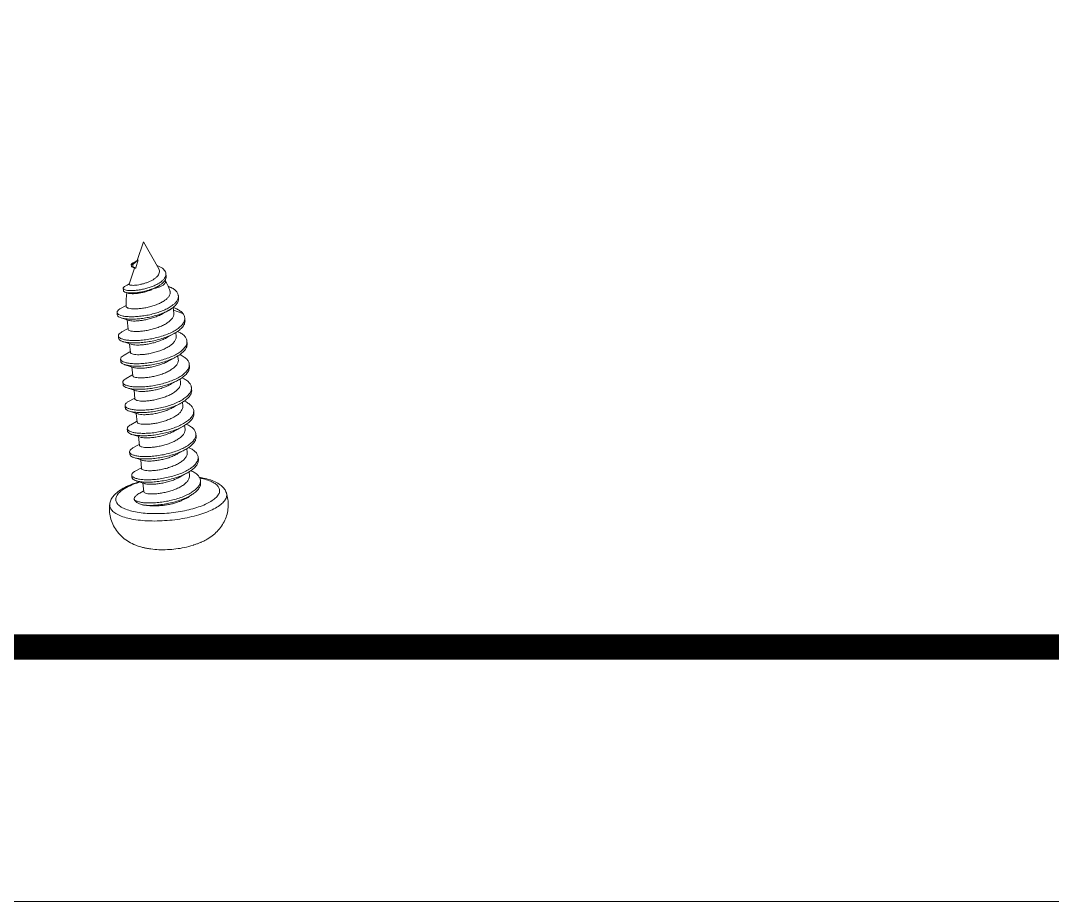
# Model space of a CAD drawing. Header units: millimetres. Extents: x 4688 to 5146, y 1130 to 1448.
# Drawn here: x 4896.44 to 4928.41, y 1129.88 to 1157.17 of the extents above; entities that cross this region are included whole.
import ezdxf

# ---------------------------------------------------------------- set-up
doc = ezdxf.new("R2010")
doc.units = ezdxf.units.MM
doc.header["$MEASUREMENT"] = 0
doc.layers.get('0').update_dxf_attribs({"linetype": 'CONTINUOUS'})
doc.layers.add('from', color=7, linetype='CONTINUOUS', lineweight=13)

# ---------------------------------------------------------------- blocks, each defined once
blk = doc.blocks.new('A$C39682073')
at = {"color": 7, "linetype": 'Continuous'}
for p, q in [((44.776, 12.806), (45.053, 13.63)), ((45.73, 12.437), (45.053, 13.63)), ((44.824, 12.832), (44.58, 12.623)), ((44.824, 12.832), (44.721, 12.474)), ((44.423, 11.756), (44.663, 12.468)), ((44.513, 12.637), (44.523, 12.532)), ((44.58, 12.623), (44.59, 12.518)), ((44.59, 12.518), (44.721, 12.474)), ((46.023, 11.92), (46.013, 11.937)), ((46.062, 12.117), (46.052, 12.222)), ((44.159, 11.575), (44.169, 11.469)), ((44.422, 11.748), (44.423, 11.756)), ((45.527, 11.563), (45.641, 11.626)), ((46.161, 11.633), (46.331, 11.579)), ((44.25, 11.402), (44.328, 11.375)), ((44.328, 11.375), (44.377, 11.357)), ((46.61, 11.141), (46.6, 11.246)), ((43.888, 10.505), (43.898, 10.399)), ((44.287, 10.811), (44.034, 10.672)), ((46.402, 10.471), (46.376, 10.737)), ((46.389, 10.6), (46.803, 10.455)), ((44.338, 10.176), (44.402, 10.155)), ((44.38, 9.758), (44.34, 10.176)), ((46.893, 10.162), (46.883, 10.267)), ((44.349, 9.781), (44.098, 9.642)), ((44.377, 9.797), (44.349, 9.781)), ((46.5, 9.444), (46.483, 9.618)), ((43.946, 9.466), (43.956, 9.361)), ((44.139, 9.218), (44.41, 9.13)), ((46.074, 9.384), (46.168, 9.437)), ((46.168, 9.437), (46.408, 9.57)), ((46.992, 9.135), (46.982, 9.24)), ((44.447, 8.754), (44.197, 8.615)), ((44.41, 9.13), (44.517, 9.094)), ((44.479, 8.731), (44.442, 9.119)), ((44.475, 8.769), (44.447, 8.754)), ((44.045, 8.439), (44.055, 8.334)), ((46.172, 8.357), (46.267, 8.41)), ((46.267, 8.41), (46.506, 8.543)), ((46.599, 8.416), (46.582, 8.588)), ((44.237, 8.191), (44.508, 8.103)), ((44.508, 8.103), (44.616, 8.067)), ((44.578, 7.704), (44.54, 8.092)), ((47.091, 8.107), (47.081, 8.212)), ((44.144, 7.412), (44.154, 7.307)), ((44.546, 7.726), (44.295, 7.587)), ((44.574, 7.742), (44.546, 7.726)), ((46.271, 7.33), (46.365, 7.382)), ((46.365, 7.382), (46.605, 7.515)), ((46.698, 7.389), (46.681, 7.562)), ((44.336, 7.163), (44.607, 7.075)), ((44.607, 7.075), (44.715, 7.04)), ((44.676, 6.677), (44.639, 7.065)), ((47.189, 7.08), (47.179, 7.185)), ((44.645, 6.699), (44.394, 6.56)), ((44.673, 6.715), (44.645, 6.699)), ((46.464, 6.355), (46.704, 6.488)), ((46.796, 6.362), (46.78, 6.535)), ((44.242, 6.385), (44.252, 6.28)), ((44.435, 6.136), (44.706, 6.048)), ((44.706, 6.048), (44.814, 6.012)), ((44.775, 5.649), (44.738, 6.037)), ((46.37, 6.302), (46.464, 6.355)), ((47.288, 6.053), (47.278, 6.158)), ((44.743, 5.672), (44.493, 5.533)), ((44.771, 5.687), (44.743, 5.672)), ((46.895, 5.335), (46.879, 5.505)), ((44.341, 5.357), (44.351, 5.252)), ((44.533, 5.109), (44.804, 5.021)), ((46.469, 5.275), (46.563, 5.328)), ((46.563, 5.328), (46.802, 5.461)), ((47.387, 5.026), (47.377, 5.131)), ((44.842, 4.644), (44.591, 4.506)), ((44.804, 5.021), (44.912, 4.985)), ((44.874, 4.622), (44.836, 5.01)), ((44.87, 4.66), (44.842, 4.644)), ((44.44, 4.33), (44.45, 4.225)), ((46.567, 4.248), (46.661, 4.301)), ((46.661, 4.301), (46.901, 4.433)), ((46.994, 4.307), (46.977, 4.48)), ((44.632, 4.082), (44.903, 3.994)), ((44.903, 3.994), (45.011, 3.958)), ((44.972, 3.595), (44.935, 3.983)), ((47.485, 3.998), (47.475, 4.103)), ((44.538, 3.303), (44.548, 3.198)), ((44.941, 3.617), (44.69, 3.478)), ((44.969, 3.633), (44.941, 3.617)), ((46.666, 3.22), (46.76, 3.273)), ((46.76, 3.273), (47, 3.406)), ((47.092, 3.28), (47.076, 3.454)), ((44.731, 3.054), (45.002, 2.966)), ((45.002, 2.966), (45.11, 2.93)), ((45.071, 2.568), (45.034, 2.956)), ((47.584, 2.971), (47.574, 3.076)), ((45.04, 2.59), (44.898, 2.511)), ((45.067, 2.606), (45.04, 2.59)), ((46.859, 2.246), (47.098, 2.379)), ((47.163, 2.527), (47.165, 2.528)), ((46.757, 2.189), (46.765, 2.193)), ((46.765, 2.193), (46.859, 2.246)), ((45.33, 0.043), (45.384, 0.034)), ((47.292, 0.211), (47.346, 0.232)), ((47.592, 0.325), (47.616, 0.336))]:
    blk.add_line(p, q, dxfattribs=at)
for points in [[(44.783, 12.81), (44.694, 12.752), (44.603, 12.696), (44.524, 12.65)], [(44.531, 12.525), (44.606, 12.493), (44.663, 12.468)], [(44.428, 11.771), (44.329, 11.716), (44.241, 11.667)], [(45.641, 11.626), (45.678, 11.648), (45.731, 11.68)], [(45.94, 10.466), (46.058, 10.534), (46.173, 10.599)], [(44.065, 10.267), (44.199, 10.223), (44.338, 10.176)]]:
    blk.add_lwpolyline(points, dxfattribs=at)
for centre, radius, start, end in [((45.619, 12.176), 0.464, 325.3161, 327.4496), ((43.646, 10.573), 2.732, 19.1067, 29.5357), ((45.753, 12.207), 0.302, 341.8946, 343.1491), ((44.527, 11.731), 0.107, 166.7518, 170.7097), ((44.537, 11.729), 0.117, 161.2579, 166.7212), ((47.04, 10.893), 2.756, 169.9306, 181.6992), ((47.051, 10.893), 2.767, 181.6908, 182.5694), ((45.715, 11.392), 0.925, 299.1442, 300.0195), ((46.622, 9.215), 0.362, 344.2362, 347.3072), ((47.125, 4.077), 0.351, 346.1084, 347.3047), ((45.732, -0.195), 3.317, 112.713, 114.3089), ((45.57, 0.384), 2.69, 114.2928, 116.1839), ((46.161, 3.892), 1.804, 289.285, 289.5618), ((46.512, 2.786), 2.687, 294.2574, 299.3439)]:
    blk.add_arc(centre, radius, start, end, dxfattribs=at)
for points, start_tangent, end_tangent in [([(44.791, 12.815), (44.782, 12.811)], (-0.92168, -0.38795), (-0.884804, -0.465964)), ([(44.824, 12.832), (44.791, 12.815)], (-0.897848, -0.440305), (-0.92168, -0.38795)), ([(44.523, 12.651), (44.518, 12.646), (44.514, 12.637)], (-0.775171, -0.631751), (-0.146103, -0.989269)), ([(44.514, 12.637), (44.514, 12.634), (44.516, 12.631)], (-0.146103, -0.989269), (0.68667, -0.726969)), ([(44.516, 12.631), (44.536, 12.626), (44.58, 12.623)], (0.68667, -0.726969), (0.999943, 0.010656)), ([(44.524, 12.532), (44.524, 12.529), (44.531, 12.524)], (-0.146103, -0.989269), (0.941361, -0.337402)), ([(44.531, 12.524), (44.546, 12.521), (44.59, 12.518)], (0.941361, -0.337402), (0.999943, 0.010656)), ([(44.663, 12.468), (44.68, 12.468), (44.721, 12.474)], (-0.563443, -0.826155), (0.983211, 0.18247)), ([(46.052, 12.222), (46.032, 12.299), (45.979, 12.383), (45.895, 12.46), (45.786, 12.527), (45.656, 12.583), (45.645, 12.587)], (-0.097612, 0.995225), (-0.941279, 0.337629)), ([(45.73, 12.437), (45.734, 12.43), (45.761, 12.348), (45.756, 12.262), (45.718, 12.173), (45.649, 12.086)], (0.492028, -0.87058), (-0.701428, -0.71274)), ([(44.16, 11.575), (44.165, 11.556), (44.21, 11.52), (44.294, 11.492), (44.413, 11.477), (44.562, 11.473), (44.733, 11.484), (44.919, 11.51), (45.111, 11.549), (45.302, 11.603), (45.484, 11.669), (45.649, 11.745), (45.792, 11.83), (45.907, 11.922), (45.99, 12.017), (46.039, 12.113)], (0.077729, -0.996975), (0.310746, 0.950493)), ([(45.649, 12.086), (45.561, 12.01), (45.452, 11.939), (45.327, 11.876), (45.191, 11.821), (45.05, 11.776), (44.911, 11.742), (44.78, 11.719), (44.662, 11.707), (44.563, 11.705), (44.487, 11.713), (44.439, 11.728), (44.422, 11.748)], (-0.701428, -0.71274), (-0.083247, 0.996529)), ([(45.731, 11.68), (45.802, 11.725), (45.917, 11.817), (46, 11.912)], (0.859965, 0.510353), (0.568838, 0.822449)), ([(46.03, 11.906), (46.034, 11.844), (45.999, 11.779), (45.924, 11.715), (45.815, 11.656)], (0.360759, -0.932659), (-0.911266, -0.411819)), ([(46.01, 11.926), (46.05, 12.008), (46.063, 12.103), (46.062, 12.117)], (0.537823, 0.843058), (-0.097612, 0.995225)), ([(46.024, 11.92), (46.03, 11.906)], (0.487776, -0.872969), (0.360759, -0.932659)), ([(46.041, 12.12), (46.053, 12.208), (46.052, 12.222)], (0.289862, 0.957069), (-0.097612, 0.995225)), ([(44.241, 11.667), (44.205, 11.645), (44.163, 11.599), (44.16, 11.575)], (-0.87389, -0.486123), (0.077729, -0.996975)), ([(44.17, 11.47), (44.175, 11.451), (44.22, 11.415), (44.25, 11.402)], (0.077729, -0.996975), (0.943279, -0.332)), ([(44.25, 11.402), (44.304, 11.387), (44.424, 11.371), (44.572, 11.368), (44.743, 11.379), (44.929, 11.405), (45.121, 11.444), (45.312, 11.498), (45.494, 11.564), (45.659, 11.64), (45.731, 11.68)], (0.943279, -0.332), (0.859965, 0.510353)), ([(44.377, 11.357), (44.415, 11.347), (44.504, 11.336), (44.618, 11.335), (44.753, 11.344), (44.902, 11.366), (45.061, 11.398), (45.223, 11.443), (45.38, 11.498), (45.527, 11.563)], (0.936834, -0.349774), (0.895537, 0.444987)), ([(45.527, 11.563), (45.682, 11.605), (45.815, 11.656)], (0.976013, 0.217714), (0.911266, 0.411819)), ([(46.228, 11.467), (46.24, 11.416), (46.233, 11.322), (46.19, 11.227), (46.112, 11.132), (46.003, 11.041)], (0.327393, -0.944888), (-0.813962, -0.580918)), ([(46.331, 11.579), (46.155, 11.662), (46.145, 11.666)], (-0.867772, 0.496962), (-0.935208, 0.354098)), ([(46.6, 11.246), (46.596, 11.276), (46.55, 11.387), (46.46, 11.489), (46.331, 11.579)], (-0.092725, 0.995692), (-0.867772, 0.496962)), ([(46.003, 11.041), (45.851, 10.948), (45.672, 10.864), (45.473, 10.793), (45.266, 10.737), (45.059, 10.696), (44.861, 10.672), (44.679, 10.663), (44.527, 10.669), (44.407, 10.688), (44.327, 10.718), (44.289, 10.757), (44.288, 10.769)], (-0.813962, -0.580918), (0.016347, 0.999866)), ([(46.173, 10.599), (46.332, 10.7), (46.467, 10.816), (46.56, 10.935), (46.606, 11.055), (46.61, 11.141)], (0.872677, 0.488298), (-0.092725, 0.995692)), ([(46.361, 10.835), (46.457, 10.921), (46.549, 11.04), (46.593, 11.148)], (0.784717, 0.619855), (0.227481, 0.973783)), ([(46.593, 11.148), (46.596, 11.16), (46.6, 11.246)], (0.227481, 0.973783), (-0.092725, 0.995692)), ([(44.034, 10.672), (43.991, 10.646), (43.914, 10.578), (43.888, 10.512), (43.889, 10.505)], (-0.876699, -0.481039), (0.122135, -0.992513)), ([(43.889, 10.505), (43.913, 10.451), (43.925, 10.438)], (0.122135, -0.992513), (0.726051, -0.687641)), ([(43.925, 10.438), (43.989, 10.398), (44.11, 10.356), (44.274, 10.327), (44.473, 10.314), (44.7, 10.318), (44.947, 10.34), (45.204, 10.379), (45.461, 10.436), (45.71, 10.509), (45.942, 10.596), (46.149, 10.696), (46.322, 10.805), (46.361, 10.835)], (0.726051, -0.687641), (0.784717, 0.619855)), ([(44.065, 10.267), (44.12, 10.251), (44.284, 10.222), (44.483, 10.209), (44.71, 10.213), (44.957, 10.235), (45.214, 10.274), (45.471, 10.331), (45.721, 10.404), (45.952, 10.491), (46.159, 10.591), (46.173, 10.599)], (0.949985, -0.312295), (0.872677, 0.488298)), ([(46.166, 10.584), (46.056, 10.531)], (-0.873345, -0.487102), (-0.920312, -0.391185)), ([(46.287, 10.669), (46.275, 10.658), (46.178, 10.591)], (-0.740485, -0.672073), (-0.865802, -0.500387)), ([(46.803, 10.455), (46.687, 10.565), (46.526, 10.663), (46.378, 10.726)], (-0.618963, 0.78542), (-0.937742, 0.347332)), ([(43.899, 10.399), (43.923, 10.346), (43.999, 10.293), (44.065, 10.267)], (0.122135, -0.992513), (0.949985, -0.312295)), ([(43.983, 9.398), (44.045, 9.357), (44.174, 9.31), (44.349, 9.278), (44.563, 9.262), (44.81, 9.265), (45.08, 9.287), (45.362, 9.33), (45.646, 9.392), (45.921, 9.472), (46.178, 9.568), (46.406, 9.679), (46.596, 9.801), (46.743, 9.931), (46.839, 10.065), (46.877, 10.168)], (0.715012, -0.699112), (0.211094, 0.977466)), ([(46.401, 10.471), (46.399, 10.4), (46.358, 10.287), (46.272, 10.176), (46.147, 10.069), (45.988, 9.97), (45.802, 9.881), (45.597, 9.806), (45.383, 9.746), (45.17, 9.702), (44.966, 9.674), (44.782, 9.662), (44.625, 9.666), (44.503, 9.683), (44.421, 9.712), (44.383, 9.749), (44.381, 9.758)], (0.093392, -0.995629), (-0.014378, 0.999897)), ([(44.402, 10.154), (44.438, 10.145), (44.547, 10.129), (44.689, 10.126), (44.861, 10.137), (45.052, 10.163), (45.255, 10.205), (45.461, 10.262), (45.665, 10.334), (45.854, 10.42), (45.94, 10.466)], (0.947445, -0.319917), (0.865941, 0.500145)), ([(46.408, 9.57), (46.416, 9.574), (46.606, 9.696), (46.753, 9.826), (46.85, 9.96), (46.893, 10.095), (46.893, 10.162)], (0.876384, 0.481613), (-0.095484, 0.995431)), ([(46.883, 10.267), (46.87, 10.331), (46.803, 10.455)], (-0.095484, 0.995431), (-0.618963, 0.78542)), ([(46.877, 10.168), (46.882, 10.2), (46.883, 10.267)], (0.211094, 0.977466), (-0.095484, 0.995431)), ([(44.098, 9.642), (44.066, 9.624), (43.979, 9.552), (43.946, 9.481), (43.947, 9.467)], (-0.876677, -0.481079), (0.12967, -0.991557)), ([(46.982, 9.24), (46.981, 9.25), (46.936, 9.377), (46.838, 9.496), (46.689, 9.601), (46.557, 9.667)], (-0.093531, 0.995616), (-0.918074, 0.396408)), ([(43.947, 9.467), (43.969, 9.415), (43.983, 9.398)], (0.12967, -0.991557), (0.715012, -0.699112)), ([(43.957, 9.361), (43.979, 9.31), (44.055, 9.252), (44.139, 9.218)], (0.12967, -0.991557), (0.951177, -0.308645)), ([(44.139, 9.218), (44.184, 9.205), (44.359, 9.173), (44.573, 9.157), (44.82, 9.16), (45.09, 9.182), (45.372, 9.225), (45.656, 9.287), (45.931, 9.367), (46.188, 9.463), (46.408, 9.57)], (0.951177, -0.308645), (0.876384, 0.481613)), ([(44.517, 9.094), (44.553, 9.084), (44.671, 9.066), (44.821, 9.061), (45.003, 9.071), (45.207, 9.097), (45.419, 9.14), (45.63, 9.197), (45.836, 9.271), (46.026, 9.358), (46.074, 9.384)], (0.949526, -0.313687), (0.870451, 0.492255)), ([(46.5, 9.444), (46.496, 9.362), (46.449, 9.248), (46.358, 9.135), (46.229, 9.029)], (0.092673, -0.995697), (-0.820587, -0.571522)), ([(46.506, 8.543), (46.631, 8.617), (46.797, 8.744), (46.915, 8.877), (46.98, 9.012), (46.992, 9.135)], (0.876422, 0.481544), (-0.093531, 0.995616)), ([(46.975, 9.136), (46.982, 9.24)], (0.219652, 0.975578), (-0.093531, 0.995616)), ([(44.046, 8.439), (44.051, 8.414), (44.106, 8.352), (44.213, 8.3), (44.37, 8.262), (44.569, 8.239), (44.803, 8.234), (45.065, 8.248), (45.343, 8.283), (45.627, 8.336), (45.908, 8.409), (46.173, 8.499), (46.414, 8.605), (46.621, 8.722), (46.787, 8.85), (46.904, 8.982), (46.97, 9.117)], (0.072832, -0.997344), (0.271609, 0.962408)), ([(46.229, 9.029), (46.067, 8.932), (45.877, 8.844), (45.668, 8.77), (45.456, 8.712), (45.247, 8.671), (45.045, 8.645), (44.863, 8.635), (44.712, 8.64), (44.594, 8.658), (44.516, 8.686), (44.481, 8.723), (44.48, 8.731)], (-0.820587, -0.571522), (-0.017062, 0.999854)), ([(44.197, 8.615), (44.108, 8.554), (44.052, 8.483), (44.046, 8.439)], (-0.875956, -0.482391), (0.072832, -0.997344)), ([(44.056, 8.334), (44.061, 8.309), (44.116, 8.247), (44.223, 8.195), (44.237, 8.191)], (0.072832, -0.997344), (0.952436, -0.304738)), ([(44.237, 8.191), (44.38, 8.157), (44.579, 8.134), (44.813, 8.129), (45.075, 8.143), (45.353, 8.178), (45.637, 8.231), (45.918, 8.304), (46.183, 8.394), (46.424, 8.5), (46.506, 8.543)], (0.952436, -0.304738), (0.876422, 0.481544)), ([(44.616, 8.066), (44.652, 8.057), (44.769, 8.039), (44.921, 8.034), (45.103, 8.044), (45.305, 8.07), (45.514, 8.111), (45.726, 8.169), (45.934, 8.243), (46.125, 8.331), (46.172, 8.357)], (0.949046, -0.315138), (0.870451, 0.492255)), ([(46.599, 8.416), (46.593, 8.33), (46.546, 8.218), (46.455, 8.107), (46.327, 8.002)], (0.092098, -0.99575), (-0.820587, -0.571522)), ([(47.08, 8.212), (47.06, 8.298), (46.984, 8.421), (46.855, 8.532), (46.68, 8.629), (46.658, 8.639)], (-0.098465, 0.995141), (-0.917195, 0.398438)), ([(44.179, 7.346), (44.261, 7.293), (44.398, 7.249), (44.58, 7.219), (44.801, 7.207), (45.053, 7.213), (45.325, 7.239), (45.608, 7.285), (45.891, 7.35), (46.164, 7.433), (46.417, 7.532), (46.639, 7.645), (46.822, 7.769), (46.96, 7.9), (47.048, 8.034), (47.074, 8.112)], (0.698811, -0.715307), (0.21573, 0.976453)), ([(46.327, 8.002), (46.167, 7.905), (45.981, 7.819), (45.775, 7.745), (45.563, 7.687), (45.352, 7.645), (45.152, 7.618), (44.971, 7.608), (44.817, 7.612), (44.697, 7.63), (44.617, 7.658), (44.58, 7.694), (44.579, 7.704)], (-0.820587, -0.571522), (-0.016357, 0.999866)), ([(46.605, 7.515), (46.649, 7.54), (46.832, 7.664), (46.971, 7.795), (47.058, 7.929), (47.092, 8.063), (47.091, 8.107)], (0.876279, 0.481804), (-0.098465, 0.995141)), ([(47.074, 8.112), (47.082, 8.168), (47.08, 8.212)], (0.21573, 0.976453), (-0.098465, 0.995141)), ([(44.295, 7.587), (44.245, 7.557), (44.167, 7.485), (44.143, 7.415), (44.144, 7.412)], (-0.87575, -0.482765), (0.106398, -0.994324)), ([(44.144, 7.412), (44.175, 7.35), (44.179, 7.346)], (0.106398, -0.994324), (0.698811, -0.715307)), ([(44.336, 7.164), (44.408, 7.144), (44.59, 7.114), (44.811, 7.102), (45.063, 7.108), (45.335, 7.134), (45.618, 7.179), (45.902, 7.245), (46.174, 7.328), (46.427, 7.427), (46.605, 7.515)], (0.951345, -0.308126), (0.876279, 0.481804)), ([(44.715, 7.039), (44.755, 7.028), (44.875, 7.011), (45.029, 7.007), (45.21, 7.017), (45.41, 7.043), (45.621, 7.086), (45.833, 7.144), (46.038, 7.218), (46.225, 7.304), (46.271, 7.33)], (0.947887, -0.318607), (0.870451, 0.492255)), ([(46.698, 7.389), (46.691, 7.299), (46.644, 7.189), (46.554, 7.079), (46.426, 6.975)], (0.092296, -0.995732), (-0.820587, -0.571522)), ([(47.179, 7.185), (47.174, 7.218), (47.12, 7.344), (47.013, 7.46), (46.856, 7.564), (46.753, 7.613)], (-0.092093, 0.99575), (-0.918237, 0.396031)), ([(44.154, 7.307), (44.185, 7.245), (44.271, 7.188), (44.336, 7.164)], (0.106398, -0.994324), (0.951345, -0.308126)), ([(44.284, 6.312), (44.318, 6.288), (44.434, 6.238), (44.598, 6.202), (44.804, 6.182), (45.044, 6.181), (45.309, 6.198), (45.589, 6.236), (45.874, 6.293), (46.152, 6.369), (46.414, 6.462), (46.65, 6.57), (46.85, 6.689), (47.008, 6.818), (47.117, 6.951), (47.173, 7.086)], (0.757557, -0.652769), (0.207689, 0.978195)), ([(46.426, 6.975), (46.266, 6.878), (46.08, 6.792), (45.879, 6.72), (45.669, 6.661), (45.457, 6.618), (45.255, 6.591), (45.074, 6.581), (44.921, 6.584), (44.799, 6.602), (44.716, 6.63), (44.679, 6.667), (44.677, 6.677)], (-0.820587, -0.571522), (-0.016363, 0.999866)), ([(46.704, 6.488), (46.86, 6.584), (47.018, 6.712), (47.127, 6.846), (47.183, 6.981), (47.189, 7.08)], (0.876502, 0.481398), (-0.092093, 0.99575)), ([(47.173, 7.086), (47.179, 7.185)], (0.207689, 0.978195), (-0.092093, 0.99575)), ([(44.394, 6.56), (44.391, 6.559), (44.291, 6.488), (44.245, 6.416), (44.244, 6.385)], (-0.876967, -0.480551), (0.104102, -0.994567)), ([(44.435, 6.136), (44.444, 6.133), (44.608, 6.097), (44.814, 6.077), (45.054, 6.076), (45.319, 6.093), (45.599, 6.131), (45.884, 6.188), (46.162, 6.264), (46.424, 6.357), (46.66, 6.464), (46.704, 6.488)], (0.952191, -0.305504), (0.876502, 0.481398)), ([(47.278, 6.158), (47.247, 6.267), (47.161, 6.387), (47.024, 6.496), (46.857, 6.583)], (-0.098749, 0.995112), (-0.916828, 0.399282)), ([(44.244, 6.385), (44.254, 6.348), (44.284, 6.312)], (0.104102, -0.994567), (0.757557, -0.652769)), ([(44.254, 6.28), (44.264, 6.243), (44.328, 6.183), (44.435, 6.136)], (0.104102, -0.994567), (0.952191, -0.305504)), ([(44.387, 5.282), (44.484, 5.228), (44.631, 5.187), (44.822, 5.161), (45.049, 5.152), (45.305, 5.162), (45.58, 5.192), (45.864, 5.242), (46.145, 5.31), (46.414, 5.397), (46.66, 5.499), (46.875, 5.614), (47.05, 5.739), (47.179, 5.871), (47.256, 6.005), (47.271, 6.055)], (0.761869, -0.647732), (0.218877, 0.975753)), ([(46.525, 5.947), (46.364, 5.851), (46.176, 5.764), (45.973, 5.691), (45.764, 5.633), (45.552, 5.59), (45.347, 5.564), (45.165, 5.553), (45.013, 5.558), (44.892, 5.575), (44.812, 5.605), (44.777, 5.642), (44.776, 5.649)], (-0.820587, -0.571522), (-0.017633, 0.999845)), ([(44.813, 6.012), (44.856, 6), (44.979, 5.983), (45.132, 5.979), (45.313, 5.99), (45.515, 6.017), (45.727, 6.06), (45.936, 6.119), (46.138, 6.191), (46.324, 6.277), (46.37, 6.302)], (0.947364, -0.320159), (0.870451, 0.492255)), ([(46.796, 6.362), (46.797, 6.348), (46.783, 6.246), (46.73, 6.143), (46.643, 6.043), (46.525, 5.947)], (0.097683, -0.995218), (-0.820587, -0.571522)), ([(46.802, 5.461), (46.891, 5.513), (47.065, 5.638), (47.191, 5.769), (47.267, 5.903), (47.289, 6.036), (47.288, 6.053)], (0.876316, 0.481737), (-0.098482, 0.995139)), ([(47.271, 6.055), (47.279, 6.138), (47.278, 6.158)], (0.218877, 0.975753), (-0.098749, 0.995112)), ([(44.493, 5.533), (44.42, 5.486), (44.354, 5.415), (44.341, 5.357)], (-0.875001, -0.484121), (0.063137, -0.998005)), ([(47.376, 5.131), (47.363, 5.196), (47.295, 5.32), (47.176, 5.433), (47.008, 5.532), (46.951, 5.558)], (-0.095765, 0.995404), (-0.917885, 0.396847)), ([(44.341, 5.357), (44.343, 5.345), (44.387, 5.282)], (0.063137, -0.998005), (0.761869, -0.647732)), ([(44.352, 5.252), (44.354, 5.236), (44.402, 5.173), (44.502, 5.12), (44.533, 5.109)], (0.061972, -0.998078), (0.95224, -0.305351)), ([(44.476, 4.262), (44.543, 4.218), (44.674, 4.172), (44.85, 4.14), (45.066, 4.126), (45.313, 4.129), (45.583, 4.152), (45.864, 4.195), (46.148, 4.257), (46.422, 4.338), (46.677, 4.435), (46.904, 4.546), (47.093, 4.668), (47.239, 4.798), (47.334, 4.931), (47.37, 5.031)], (0.708488, -0.705723), (0.211499, 0.977378)), ([(44.533, 5.109), (44.651, 5.08), (44.843, 5.055), (45.072, 5.047), (45.328, 5.058), (45.603, 5.089), (45.886, 5.139), (46.166, 5.209), (46.434, 5.295), (46.679, 5.398), (46.802, 5.461)], (0.95224, -0.305351), (0.876316, 0.481737)), ([(44.912, 4.985), (44.95, 4.974), (45.07, 4.957), (45.222, 4.952), (45.405, 4.962), (45.61, 4.989), (45.822, 5.032), (46.031, 5.09), (46.234, 5.163), (46.422, 5.25), (46.469, 5.275)], (0.948859, -0.315702), (0.870451, 0.492255)), ([(46.895, 5.335), (46.89, 5.251), (46.843, 5.137), (46.751, 5.025), (46.623, 4.92)], (0.092671, -0.995697), (-0.820587, -0.571522)), ([(46.901, 4.433), (46.94, 4.456), (47.124, 4.578), (47.263, 4.709), (47.352, 4.842), (47.388, 4.976), (47.387, 5.025)], (0.876286, 0.481791), (-0.097815, 0.995205)), ([(47.37, 5.031), (47.376, 5.066), (47.376, 5.131)], (0.211499, 0.977378), (-0.095765, 0.995404)), ([(46.623, 4.92), (46.461, 4.823), (46.27, 4.734), (46.061, 4.661), (45.85, 4.603), (45.64, 4.561), (45.437, 4.535), (45.255, 4.526), (45.105, 4.531), (44.988, 4.549), (44.91, 4.578), (44.875, 4.615), (44.874, 4.622)], (-0.820587, -0.571522), (-0.018967, 0.99982)), ([(44.591, 4.505), (44.554, 4.483), (44.469, 4.412), (44.439, 4.341), (44.44, 4.33)], (-0.876413, -0.48156), (0.126806, -0.991928)), ([(44.44, 4.33), (44.464, 4.275), (44.476, 4.262)], (0.126806, -0.991928), (0.708488, -0.705723)), ([(44.45, 4.225), (44.483, 4.161), (44.571, 4.105), (44.632, 4.082)], (0.096463, -0.995337), (0.951447, -0.307813)), ([(44.632, 4.082), (44.708, 4.061), (44.89, 4.032), (45.111, 4.02), (45.361, 4.026), (45.632, 4.052), (45.914, 4.098), (46.196, 4.162), (46.467, 4.245), (46.719, 4.343), (46.901, 4.433)], (0.951447, -0.307813), (0.876286, 0.481791)), ([(45.011, 3.957), (45.046, 3.948), (45.162, 3.93), (45.313, 3.925), (45.494, 3.934), (45.697, 3.96), (45.908, 4.002), (46.119, 4.059), (46.327, 4.133), (46.519, 4.221), (46.567, 4.248)], (0.949509, -0.313741), (0.870452, 0.492254)), ([(46.994, 4.307), (46.989, 4.224), (46.942, 4.111), (46.851, 3.998), (46.722, 3.893)], (0.092224, -0.995738), (-0.820587, -0.571522)), ([(47.475, 4.103), (47.472, 4.125), (47.423, 4.251), (47.321, 4.368), (47.169, 4.473), (47.05, 4.531)], (-0.09233, 0.995728), (-0.918248, 0.396006)), ([(44.581, 3.229), (44.609, 3.209), (44.722, 3.159), (44.883, 3.122), (45.086, 3.101), (45.324, 3.098), (45.587, 3.115), (45.865, 3.151), (46.149, 3.207), (46.428, 3.281), (46.691, 3.373), (46.929, 3.479), (47.132, 3.597), (47.293, 3.725), (47.406, 3.858), (47.466, 3.992)], (0.764591, -0.644516), (0.240082, 0.970753)), ([(46.722, 3.893), (46.562, 3.796), (46.373, 3.709), (46.166, 3.635), (45.954, 3.577), (45.744, 3.535), (45.543, 3.509), (45.362, 3.499), (45.209, 3.503), (45.089, 3.521), (45.01, 3.549), (44.974, 3.586), (44.973, 3.595)], (-0.820587, -0.571522), (-0.015821, 0.999875)), ([(47, 3.406), (47.181, 3.52), (47.331, 3.648), (47.433, 3.781), (47.482, 3.915), (47.485, 3.998)], (0.876476, 0.481445), (-0.093315, 0.995637)), ([(47.468, 3.999), (47.475, 4.103)], (0.219762, 0.975554), (-0.09233, 0.995728)), ([(44.69, 3.478), (44.591, 3.409), (44.542, 3.338), (44.54, 3.303)], (-0.876824, -0.480811), (0.093953, -0.995577)), ([(44.54, 3.303), (44.548, 3.27), (44.581, 3.229)], (0.093953, -0.995577), (0.764591, -0.644516)), ([(44.549, 3.198), (44.569, 3.149), (44.643, 3.091), (44.731, 3.054)], (0.128987, -0.991646), (0.951301, -0.308264)), ([(44.731, 3.054), (44.768, 3.043), (44.939, 3.01), (45.151, 2.994), (45.395, 2.996), (45.662, 3.016), (45.942, 3.057), (46.225, 3.117), (46.5, 3.195), (46.757, 3.29), (46.987, 3.399), (47, 3.406)], (0.951301, -0.308264), (0.876476, 0.481445)), ([(45.109, 2.93), (45.147, 2.92), (45.266, 2.902), (45.419, 2.898), (45.601, 2.908), (45.801, 2.934), (46.012, 2.976), (46.224, 3.034), (46.431, 3.108), (46.619, 3.195), (46.666, 3.22)], (0.948394, -0.317094), (0.870451, 0.492255)), ([(47.092, 3.28), (47.086, 3.191), (47.039, 3.08), (46.948, 2.97), (46.821, 2.866)], (0.092221, -0.995739), (-0.820587, -0.571522)), ([(47.574, 3.076), (47.545, 3.181), (47.461, 3.302), (47.325, 3.411), (47.152, 3.502)], (-0.099019, 0.995086), (-0.917198, 0.398431)), ([(48.724, 2.522), (48.641, 2.685), (48.499, 2.838), (48.295, 2.973), (48.02, 3.089), (47.702, 3.174), (47.531, 3.206)], (-0.318354, 0.947972), (-0.987092, 0.160155)), ([(44.367, 2.828), (44.096, 2.687), (43.87, 2.527), (43.711, 2.361), (43.611, 2.194), (43.564, 2.027)], (-0.911266, -0.411819), (-0.132087, -0.991238)), ([(44.383, 2.797), (44.214, 2.705), (44.023, 2.566), (43.896, 2.422), (43.837, 2.279), (43.847, 2.14), (43.927, 2.01), (44.073, 1.892), (44.282, 1.791), (44.548, 1.709), (44.861, 1.648), (45.213, 1.611), (45.593, 1.599), (45.989, 1.611), (46.389, 1.649), (46.782, 1.71), (47.154, 1.793), (47.496, 1.894), (47.796, 2.012)], (-0.897178, -0.441669), (0.911266, 0.411819)), ([(44.869, 3.013), (44.688, 2.954), (44.452, 2.865)], (-0.958185, -0.286151), (-0.922381, -0.38628)), ([(44.464, 2.835), (44.764, 2.953), (44.909, 3)], (0.911266, 0.411819), (0.956917, 0.290361)), ([(46.821, 2.866), (46.66, 2.769), (46.475, 2.683), (46.272, 2.61), (46.062, 2.552), (45.85, 2.509), (45.649, 2.482), (45.469, 2.471), (45.315, 2.475), (45.193, 2.493), (45.111, 2.521), (45.074, 2.557), (45.072, 2.568)], (-0.820587, -0.571522), (-0.017872, 0.99984)), ([(47.098, 2.379), (47.235, 2.461), (47.397, 2.588), (47.511, 2.721), (47.574, 2.855), (47.584, 2.971)], (0.876458, 0.481478), (-0.09283, 0.995682)), ([(47.165, 2.528), (47.341, 2.653), (47.471, 2.784), (47.55, 2.919), (47.567, 2.974)], (0.853891, 0.520451), (0.218493, 0.975839)), ([(47.549, 3.174), (47.712, 3.139), (47.977, 3.056), (48.186, 2.955), (48.333, 2.837), (48.413, 2.707), (48.423, 2.568), (48.364, 2.425), (48.236, 2.282), (48.045, 2.143), (47.796, 2.012)], (0.982488, -0.186326), (-0.911266, -0.411819)), ([(47.567, 2.974), (47.575, 3.052), (47.574, 3.076)], (0.218493, 0.975839), (-0.099019, 0.995086)), ([(44.639, 2.266), (44.681, 2.202), (44.776, 2.148), (44.921, 2.106), (45.111, 2.079), (45.337, 2.07), (45.593, 2.08), (45.867, 2.109), (46.15, 2.158), (46.432, 2.226), (46.702, 2.312), (46.949, 2.413), (47.163, 2.527)], (0.213228, -0.977003), (0.85452, 0.519418)), ([(44.639, 2.266), (44.702, 2.365), (44.813, 2.459), (44.898, 2.511)], (0.359165, 0.933274), (0.875058, 0.484019)), ([(44.991, 1.99), (45.193, 1.969), (45.43, 1.966), (45.692, 1.982), (45.97, 2.018), (46.253, 2.073), (46.531, 2.147), (46.794, 2.238), (47.031, 2.343), (47.098, 2.379)], (0.987454, -0.15791), (0.876458, 0.481478)), ([(47.096, 2.375), (47.029, 2.32), (46.908, 2.251), (46.765, 2.192)], (-0.711633, -0.702552), (-0.942278, -0.334833)), ([(47.829, 0.444), (47.907, 0.49), (48.15, 0.662), (48.368, 0.87), (48.55, 1.112), (48.684, 1.372), (48.771, 1.65), (48.808, 1.938), (48.793, 2.232), (48.724, 2.522)], (0.87115, 0.491016), (-0.318354, 0.947972)), ([(48.724, 2.522), (48.736, 2.366), (48.669, 2.204), (48.525, 2.043), (48.31, 1.886), (48.029, 1.739)], (0.312559, -0.949898), (-0.911266, -0.411819)), ([(43.564, 2.027), (43.552, 1.727), (43.596, 1.425), (43.695, 1.136), (43.857, 0.854), (44.077, 0.601), (44.344, 0.391), (44.629, 0.237), (44.822, 0.162)], (-0.132087, -0.991238), (0.946514, -0.322662)), ([(43.564, 2.027), (43.578, 1.884), (43.668, 1.737), (43.833, 1.604), (44.069, 1.49), (44.368, 1.397), (44.721, 1.329), (45.118, 1.287), (45.546, 1.273), (45.992, 1.288), (46.443, 1.33), (46.886, 1.398), (47.306, 1.492), (47.691, 1.606), (48.029, 1.739)], (-0.123858, -0.9923), (0.911266, 0.411819)), ([(44.639, 2.266), (44.672, 2.186), (44.744, 2.112), (44.851, 2.046), (44.991, 1.99)], (0.176457, -0.984308), (0.950651, -0.310261)), ([(44.991, 1.99), (45.125, 1.969), (45.267, 1.954), (45.419, 1.945), (45.579, 1.944), (45.749, 1.95), (45.927, 1.965), (46.112, 1.991), (46.301, 2.028), (46.479, 2.075), (46.633, 2.13), (46.757, 2.189)], (0.982351, -0.187049), (0.873874, 0.486153)), ([(44.822, 0.162), (44.946, 0.123), (45.094, 0.085)], (0.946514, -0.322662), (0.975116, -0.221695)), ([(45.33, 0.043), (45.141, 0.075), (45.094, 0.085)], (-0.990736, 0.135805), (-0.97517, 0.221456)), ([(45.384, 0.034), (45.732, 0.004), (46.118, 0.005), (46.492, 0.036), (46.866, 0.098), (47.25, 0.198), (47.292, 0.211)], (0.991249, -0.132004), (0.950307, 0.311313)), ([(47.346, 0.232), (47.484, 0.281), (47.592, 0.325)], (0.949015, 0.315232), (0.91505, 0.403339))]:
    blk.add_spline(points, degree=3, dxfattribs=dict(at, start_tangent=start_tangent, end_tangent=end_tangent))

msp = doc.modelspace()

# ---------------------------------------------------------------- linework, layer by layer
at = {"layer": 'from'}
msp.add_lwpolyline([(4688.35, 1129.877), (5145.634, 1129.877), (5145.634, 1447.649), (4688.35, 1447.649)], close=True, dxfattribs=at)
at = {"layer": 'from', "const_width": 0.788}
msp.add_lwpolyline([(4696.23, 1137.758), (4696.23, 1439.768), (5137.753, 1439.768), (5137.753, 1137.758), (4696.23, 1137.758)], dxfattribs=at)

# ---------------------------------------------------------------- block references
at = {"layer": 'from', "xscale": 0.7, "yscale": 0.7, "zscale": 0.7}
msp.add_blockref('A$C39682073', (4868.705, 1140.772), dxfattribs=at)

doc.saveas('drawing.dxf')
